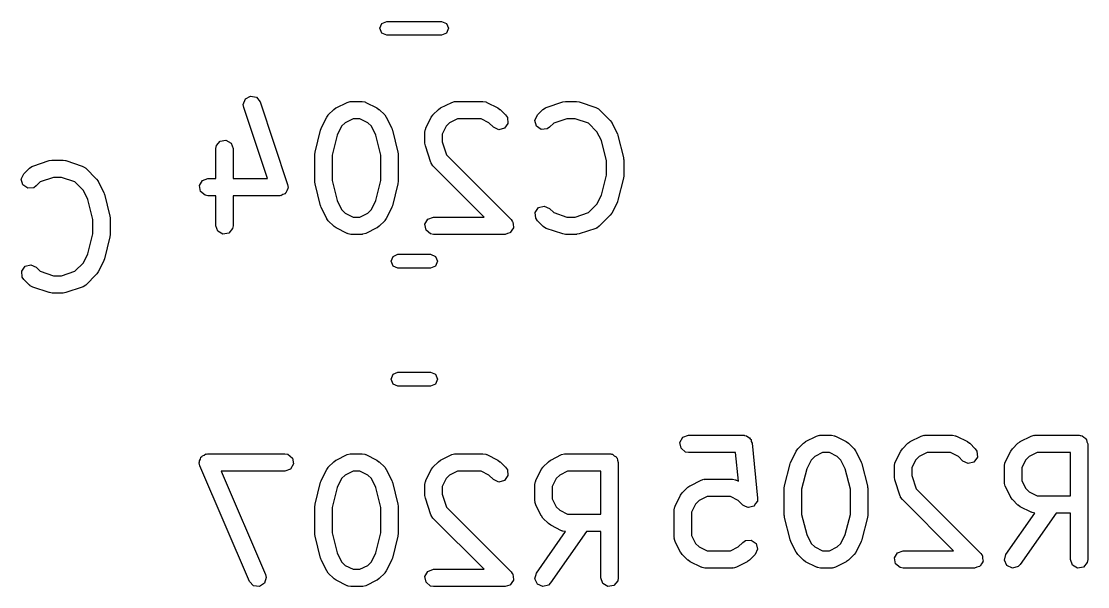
# Model space of a CAD drawing. Extents: x 109 to 192, y -153 to -42.
# Drawn here: x 182.78 to 192.01, y -76.73 to -71.84 of the extents above; entities that cross this region are included whole.
import ezdxf

# ---------------------------------------------------------------- set-up
doc = ezdxf.new("R2010")
doc.units = 0
doc.layers.add('BLACK', color=7, linetype='CONTINUOUS')

msp = doc.modelspace()

# ---------------------------------------------------------------- linework, layer by layer
at = {"layer": 'BLACK', "linetype": 'CONTINUOUS'}
for p, q in [((185.885, -71.8965), (185.902, -71.8541)), ((185.902, -71.9389), (185.885, -71.8965)), ((185.902, -71.8541), (185.945, -71.8365)), ((185.945, -71.8365), (186.419, -71.8365)), ((186.419, -71.8365), (186.462, -71.8541)), ((186.462, -71.8541), (186.479, -71.8965)), ((186.479, -71.8965), (186.462, -71.9389)), ((185.945, -71.9565), (185.902, -71.9389)), ((186.419, -71.9565), (185.945, -71.9565)), ((186.462, -71.9389), (186.419, -71.9565)), ((184.702, -72.5547), (184.721, -72.507)), ((184.721, -72.507), (184.766, -72.4826)), ((184.766, -72.4826), (184.816, -72.4929)), ((184.816, -72.4929), (184.848, -72.533)), ((184.848, -72.533), (185.086, -73.2473)), ((185.506, -72.5849), (185.601, -72.5373)), ((185.601, -72.5373), (185.626, -72.5299)), ((185.626, -72.5299), (185.63, -72.5309)), ((185.63, -72.5309), (185.634, -72.5294)), ((185.634, -72.5294), (185.73, -72.5294)), ((185.73, -72.5294), (185.755, -72.5339)), ((185.755, -72.5339), (185.759, -72.5368)), ((185.759, -72.5368), (185.763, -72.5373)), ((185.763, -72.5373), (185.858, -72.5849)), ((186.41, -72.5849), (186.506, -72.5373)), ((186.506, -72.5373), (186.531, -72.5299)), ((186.531, -72.5299), (186.535, -72.5309)), ((186.535, -72.5309), (186.539, -72.5294)), ((186.539, -72.5294), (186.777, -72.5294)), ((186.777, -72.5294), (186.803, -72.5339)), ((186.803, -72.5339), (186.806, -72.5368)), ((186.806, -72.5368), (186.811, -72.5373)), ((186.811, -72.5373), (186.906, -72.5849)), ((187.325, -72.5808), (187.468, -72.5332)), ((187.468, -72.5332), (187.49, -72.5299)), ((187.49, -72.5299), (187.492, -72.5294)), ((187.492, -72.5294), (187.587, -72.5294)), ((187.587, -72.5294), (187.609, -72.5333)), ((187.609, -72.5333), (187.61, -72.5332)), ((187.61, -72.5332), (187.753, -72.5808)), ((184.706, -72.5805), (184.702, -72.5547)), ((184.911, -73.196), (184.706, -72.5805)), ((185.438, -72.6466), (185.486, -72.599)), ((185.486, -72.599), (185.504, -72.5861)), ((185.504, -72.5861), (185.506, -72.5849)), ((185.858, -72.5849), (185.876, -72.5983)), ((185.876, -72.5983), (185.878, -72.599)), ((185.878, -72.599), (185.926, -72.6466)), ((186.343, -72.6466), (186.391, -72.599)), ((186.391, -72.599), (186.409, -72.5861)), ((186.409, -72.5861), (186.41, -72.5849)), ((186.906, -72.5849), (186.924, -72.5983)), ((186.924, -72.5983), (186.926, -72.599)), ((186.926, -72.599), (186.973, -72.6466)), ((187.248, -72.6466), (187.296, -72.599)), ((187.296, -72.599), (187.317, -72.584)), ((187.317, -72.584), (187.321, -72.5836)), ((187.321, -72.5836), (187.325, -72.5808)), ((187.753, -72.5808), (187.776, -72.5933)), ((187.776, -72.5933), (187.779, -72.5971)), ((187.779, -72.5971), (187.783, -72.599)), ((187.783, -72.599), (187.878, -72.6942)), ((185.377, -72.7613), (185.424, -72.6661)), ((185.424, -72.6661), (185.438, -72.6481)), ((185.438, -72.6481), (185.438, -72.6466)), ((185.584, -72.7136), (185.553, -72.744)), ((185.652, -72.6794), (185.584, -72.7136)), ((185.712, -72.6794), (185.652, -72.6794)), ((185.78, -72.7136), (185.712, -72.6794)), ((185.811, -72.744), (185.78, -72.7136)), ((185.926, -72.6466), (185.938, -72.665)), ((185.938, -72.665), (185.94, -72.6661)), ((185.94, -72.6661), (185.987, -72.7613)), ((186.282, -72.7613), (186.329, -72.6661)), ((186.329, -72.6661), (186.343, -72.6481)), ((186.343, -72.6481), (186.343, -72.6466)), ((186.488, -72.7136), (186.458, -72.744)), ((186.557, -72.6794), (186.488, -72.7136)), ((186.76, -72.6794), (186.557, -72.6794)), ((186.828, -72.7136), (186.76, -72.6794)), ((186.867, -72.7527), (186.828, -72.7136)), ((186.993, -72.719), (186.963, -72.7611)), ((186.973, -72.6466), (186.988, -72.6679)), ((186.988, -72.6679), (186.993, -72.719)), ((187.226, -72.6931), (187.248, -72.6466)), ((187.24, -72.7426), (187.226, -72.6931)), ((187.389, -72.7176), (187.354, -72.7527)), ((187.504, -72.6794), (187.389, -72.7176)), ((187.575, -72.6794), (187.504, -72.6794)), ((187.689, -72.7176), (187.575, -72.6794)), ((187.763, -72.7917), (187.689, -72.7176)), ((187.878, -72.6942), (187.891, -72.7126)), ((187.891, -72.7126), (187.892, -72.7137)), ((187.892, -72.7137), (187.94, -72.8089)), ((185.324, -72.9671), (185.371, -72.7767)), ((185.371, -72.7767), (185.376, -72.7648)), ((185.376, -72.7648), (185.377, -72.7613)), ((185.515, -72.821), (185.471, -72.9946)), ((185.553, -72.744), (185.515, -72.821)), ((185.849, -72.821), (185.811, -72.744)), ((185.893, -72.9946), (185.849, -72.821)), ((185.987, -72.7613), (185.991, -72.7737)), ((185.991, -72.7737), (185.993, -72.7767)), ((185.993, -72.7767), (186.04, -72.9671)), ((186.274, -72.7949), (186.278, -72.7692)), ((186.274, -72.8901), (186.274, -72.7949)), ((186.278, -72.7692), (186.281, -72.7658)), ((186.281, -72.7658), (186.282, -72.7613)), ((186.458, -72.744), (186.424, -72.8126)), ((186.424, -72.8126), (186.424, -72.8779)), ((186.914, -72.7743), (186.867, -72.7527)), ((186.963, -72.7611), (186.914, -72.7743)), ((187.282, -72.7721), (187.24, -72.7426)), ((187.333, -72.7676), (187.282, -72.7721)), ((187.354, -72.7527), (187.333, -72.7676)), ((187.802, -72.8687), (187.763, -72.7917)), ((187.94, -72.8089), (187.943, -72.8213)), ((187.943, -72.8213), (187.945, -72.8243)), ((187.945, -72.8243), (187.993, -73.0148)), ((184.464, -72.9377), (184.469, -72.9121)), ((184.469, -72.9121), (184.502, -72.8728)), ((184.502, -72.8728), (184.552, -72.8639)), ((184.552, -72.8639), (184.597, -72.8895)), ((184.597, -72.8895), (184.614, -72.9377)), ((186.274, -72.8916), (186.274, -72.8901)), ((186.278, -72.9138), (186.274, -72.8916)), ((186.325, -73.0567), (186.278, -72.9138)), ((186.424, -72.8779), (186.462, -72.9924)), ((187.845, -73.0422), (187.802, -72.8687)), ((184.464, -73.196), (184.464, -72.9377)), ((184.614, -72.9377), (184.614, -73.196)), ((185.321, -72.9853), (185.324, -72.9706)), ((185.321, -73.2234), (185.321, -72.9853)), ((185.324, -72.9706), (185.324, -72.9671)), ((185.471, -72.9946), (185.471, -73.2142)), ((185.893, -73.2142), (185.893, -72.9946)), ((186.04, -72.9671), (186.042, -72.9821)), ((186.042, -72.9821), (186.043, -72.9853)), ((186.043, -72.9853), (186.043, -73.2234)), ((186.462, -72.9924), (187.021, -73.5513)), ((182.851, -73.107), (182.872, -73.092)), ((182.872, -73.092), (182.876, -73.0916)), ((182.876, -73.0916), (182.88, -73.0888)), ((182.88, -73.0888), (183.023, -73.0412)), ((183.023, -73.0412), (183.045, -73.0379)), ((183.045, -73.0379), (183.047, -73.0374)), ((183.047, -73.0374), (183.142, -73.0374)), ((183.142, -73.0374), (183.164, -73.0413)), ((183.164, -73.0413), (183.165, -73.0412)), ((183.165, -73.0412), (183.308, -73.0888)), ((183.308, -73.0888), (183.331, -73.1013)), ((183.331, -73.1013), (183.334, -73.1051)), ((186.328, -73.0602), (186.325, -73.0567)), ((186.328, -73.0646), (186.328, -73.0602)), ((186.343, -73.086), (186.328, -73.0646)), ((186.787, -73.5294), (186.343, -73.086)), ((187.845, -73.1666), (187.845, -73.0422)), ((187.993, -73.0148), (187.994, -73.0297)), ((187.994, -73.0297), (187.995, -73.033)), ((187.995, -73.033), (187.995, -73.1758)), ((182.781, -73.2011), (182.803, -73.1546)), ((182.803, -73.1546), (182.851, -73.107)), ((183.059, -73.1874), (182.944, -73.2256)), ((183.13, -73.1874), (183.059, -73.1874)), ((183.244, -73.2256), (183.13, -73.1874)), ((183.334, -73.1051), (183.338, -73.107)), ((183.338, -73.107), (183.433, -73.2022)), ((187.802, -73.3401), (187.845, -73.1666)), ((187.995, -73.1758), (187.992, -73.1906)), ((187.992, -73.1906), (187.993, -73.194)), ((182.795, -73.2506), (182.781, -73.2011)), ((182.837, -73.2801), (182.795, -73.2506)), ((182.888, -73.2756), (182.837, -73.2801)), ((182.909, -73.2607), (182.888, -73.2756)), ((182.944, -73.2256), (182.909, -73.2607)), ((183.318, -73.2997), (183.244, -73.2256)), ((183.433, -73.2022), (183.446, -73.2206)), ((183.446, -73.2206), (183.447, -73.2217)), ((183.447, -73.2217), (183.495, -73.3169)), ((184.322, -73.258), (184.348, -73.2136)), ((184.331, -73.3085), (184.322, -73.258)), ((184.348, -73.2136), (184.396, -73.196)), ((184.396, -73.196), (184.464, -73.196)), ((184.614, -73.196), (184.911, -73.196)), ((185.089, -73.2841), (185.079, -73.3018)), ((185.086, -73.2473), (185.09, -73.2731)), ((185.09, -73.2731), (185.088, -73.2784)), ((185.088, -73.2784), (185.089, -73.2841)), ((185.322, -73.2267), (185.321, -73.2234)), ((185.324, -73.2416), (185.322, -73.2267)), ((185.371, -73.4321), (185.324, -73.2416)), ((185.471, -73.2142), (185.515, -73.3877)), ((185.849, -73.3877), (185.893, -73.2142)), ((186.04, -73.2416), (185.993, -73.4321)), ((186.043, -73.2234), (186.04, -73.2382)), ((186.04, -73.2382), (186.04, -73.2416)), ((187.993, -73.194), (187.945, -73.3845)), ((183.357, -73.3767), (183.318, -73.2997)), ((183.4, -73.5502), (183.357, -73.3767)), ((183.495, -73.3169), (183.498, -73.3293)), ((183.498, -73.3293), (183.5, -73.3323)), ((183.5, -73.3323), (183.548, -73.5228)), ((184.371, -73.3415), (184.331, -73.3085)), ((184.396, -73.346), (184.371, -73.3415)), ((184.464, -73.346), (184.396, -73.346)), ((184.464, -73.6044), (184.464, -73.346)), ((185.015, -73.346), (184.614, -73.346)), ((184.614, -73.346), (184.614, -73.6044)), ((185.021, -73.3441), (185.015, -73.346)), ((185.026, -73.3452), (185.021, -73.3441)), ((185.044, -73.3355), (185.026, -73.3452)), ((185.064, -73.3285), (185.044, -73.3355)), ((185.066, -73.3235), (185.064, -73.3285)), ((185.071, -73.3208), (185.066, -73.3235)), ((185.079, -73.3018), (185.071, -73.3208)), ((187.763, -73.4171), (187.802, -73.3401)), ((185.373, -73.435), (185.371, -73.4321)), ((185.377, -73.4474), (185.373, -73.435)), ((185.424, -73.5427), (185.377, -73.4474)), ((185.515, -73.3877), (185.553, -73.4647)), ((185.553, -73.4647), (185.584, -73.4951)), ((185.78, -73.4951), (185.811, -73.4647)), ((185.811, -73.4647), (185.849, -73.3877)), ((185.987, -73.4474), (185.94, -73.5427)), ((185.988, -73.4439), (185.987, -73.4474)), ((185.993, -73.4321), (185.988, -73.4439)), ((187.229, -73.4897), (187.258, -73.4477)), ((187.258, -73.4477), (187.308, -73.4344)), ((187.308, -73.4344), (187.354, -73.4561)), ((187.354, -73.4561), (187.389, -73.4912)), ((187.689, -73.4912), (187.763, -73.4171)), ((187.94, -73.3998), (187.892, -73.4951)), ((187.945, -73.3845), (187.94, -73.3963)), ((187.94, -73.3963), (187.94, -73.3998)), ((183.4, -73.6746), (183.4, -73.5502)), ((183.548, -73.5228), (183.549, -73.5377)), ((183.549, -73.5377), (183.55, -73.541)), ((183.55, -73.541), (183.55, -73.6838)), ((185.426, -73.5438), (185.424, -73.5427)), ((185.438, -73.5622), (185.426, -73.5438)), ((185.486, -73.6098), (185.438, -73.5622)), ((185.584, -73.4951), (185.652, -73.5294)), ((185.652, -73.5294), (185.712, -73.5294)), ((185.712, -73.5294), (185.78, -73.4951)), ((185.926, -73.5622), (185.878, -73.6098)), ((185.94, -73.5427), (185.926, -73.5607)), ((185.926, -73.5607), (185.926, -73.5622)), ((186.275, -73.5914), (186.3, -73.5469)), ((186.3, -73.5469), (186.349, -73.5294)), ((186.349, -73.5294), (186.787, -73.5294)), ((187.021, -73.5513), (187.03, -73.5648)), ((187.233, -73.5408), (187.229, -73.4897)), ((187.248, -73.5622), (187.233, -73.5408)), ((187.296, -73.6098), (187.248, -73.5622)), ((187.389, -73.4912), (187.504, -73.5294)), ((187.504, -73.5294), (187.575, -73.5294)), ((187.575, -73.5294), (187.689, -73.4912)), ((187.878, -73.5146), (187.783, -73.6098)), ((187.879, -73.5131), (187.878, -73.5146)), ((187.892, -73.4951), (187.879, -73.5131)), ((184.482, -73.6526), (184.464, -73.6044)), ((184.526, -73.6782), (184.482, -73.6526)), ((184.61, -73.63), (184.577, -73.6693)), ((184.614, -73.6044), (184.61, -73.63)), ((185.488, -73.6105), (185.486, -73.6098)), ((185.506, -73.6238), (185.488, -73.6105)), ((185.601, -73.6715), (185.506, -73.6238)), ((185.858, -73.6238), (185.763, -73.6715)), ((185.86, -73.6227), (185.858, -73.6238)), ((185.878, -73.6098), (185.86, -73.6227)), ((186.284, -73.6419), (186.275, -73.5914)), ((186.323, -73.6749), (186.284, -73.6419)), ((187.027, -73.6423), (187.016, -73.6618)), ((187.04, -73.6238), (187.027, -73.6423)), ((187.03, -73.5648), (187.033, -73.5669)), ((187.033, -73.5669), (187.033, -73.5689)), ((187.033, -73.5689), (187.036, -73.5727)), ((187.036, -73.5727), (187.038, -73.5952)), ((187.038, -73.5952), (187.042, -73.6174)), ((187.042, -73.6174), (187.04, -73.6204)), ((187.04, -73.6204), (187.04, -73.6238)), ((187.3, -73.6117), (187.296, -73.6098)), ((187.302, -73.6155), (187.3, -73.6117)), ((187.325, -73.6279), (187.302, -73.6155)), ((187.468, -73.6755), (187.325, -73.6279)), ((187.753, -73.6279), (187.61, -73.6755)), ((187.757, -73.6251), (187.753, -73.6279)), ((187.761, -73.6247), (187.757, -73.6251)), ((187.783, -73.6098), (187.761, -73.6247)), ((183.357, -73.8481), (183.4, -73.6746)), ((183.548, -73.702), (183.5, -73.8925)), ((183.55, -73.6838), (183.547, -73.6986)), ((183.547, -73.6986), (183.548, -73.702)), ((184.577, -73.6693), (184.526, -73.6782)), ((185.605, -73.672), (185.601, -73.6715)), ((185.609, -73.6749), (185.605, -73.672)), ((185.634, -73.6794), (185.609, -73.6749)), ((185.73, -73.6794), (185.634, -73.6794)), ((185.734, -73.6778), (185.73, -73.6794)), ((185.738, -73.6789), (185.734, -73.6778)), ((185.763, -73.6715), (185.738, -73.6789)), ((186.349, -73.6794), (186.323, -73.6749)), ((186.968, -73.6794), (186.349, -73.6794)), ((186.989, -73.6717), (186.968, -73.6794)), ((187.011, -73.6658), (186.989, -73.6717)), ((187.013, -73.663), (187.011, -73.6658)), ((187.016, -73.6618), (187.013, -73.663)), ((187.469, -73.6755), (187.468, -73.6755)), ((187.492, -73.6794), (187.469, -73.6755)), ((187.587, -73.6794), (187.492, -73.6794)), ((187.588, -73.6788), (187.587, -73.6794)), ((187.61, -73.6755), (187.588, -73.6788)), ((183.244, -73.9992), (183.318, -73.9251)), ((183.318, -73.9251), (183.357, -73.8481)), ((183.495, -73.9078), (183.447, -74.0031)), ((183.5, -73.8925), (183.495, -73.9043)), ((183.495, -73.9043), (183.495, -73.9078)), ((185.981, -73.912), (185.999, -73.8696)), ((185.999, -73.9544), (185.981, -73.912)), ((185.999, -73.8696), (186.041, -73.852)), ((186.041, -73.852), (186.323, -73.852)), ((186.323, -73.852), (186.365, -73.8696)), ((186.365, -73.8696), (186.383, -73.912)), ((186.383, -73.912), (186.365, -73.9544)), ((182.784, -73.9977), (182.813, -73.9557)), ((182.788, -74.0488), (182.784, -73.9977)), ((182.813, -73.9557), (182.863, -73.9424)), ((182.863, -73.9424), (182.909, -73.9641)), ((182.909, -73.9641), (182.944, -73.9992)), ((182.944, -73.9992), (183.059, -74.0374)), ((183.13, -74.0374), (183.244, -73.9992)), ((183.433, -74.0226), (183.338, -74.1178)), ((183.434, -74.0211), (183.433, -74.0226)), ((183.447, -74.0031), (183.434, -74.0211)), ((186.041, -73.972), (185.999, -73.9544)), ((186.323, -73.972), (186.041, -73.972)), ((186.365, -73.9544), (186.323, -73.972)), ((182.803, -74.0702), (182.788, -74.0488)), ((182.851, -74.1178), (182.803, -74.0702)), ((183.059, -74.0374), (183.13, -74.0374)), ((182.855, -74.1197), (182.851, -74.1178)), ((182.857, -74.1235), (182.855, -74.1197)), ((182.88, -74.1359), (182.857, -74.1235)), ((183.023, -74.1835), (182.88, -74.1359)), ((183.024, -74.1835), (183.023, -74.1835)), ((183.047, -74.1874), (183.024, -74.1835)), ((183.142, -74.1874), (183.047, -74.1874)), ((183.143, -74.1868), (183.142, -74.1874)), ((183.165, -74.1835), (183.143, -74.1868)), ((183.308, -74.1359), (183.165, -74.1835)), ((183.312, -74.1331), (183.308, -74.1359)), ((183.316, -74.1327), (183.312, -74.1331)), ((183.338, -74.1178), (183.316, -74.1327)), ((185.981, -74.932), (185.999, -74.8896)), ((185.999, -74.9744), (185.981, -74.932)), ((185.999, -74.8896), (186.041, -74.872)), ((186.041, -74.872), (186.323, -74.872)), ((186.323, -74.872), (186.365, -74.8896)), ((186.365, -74.8896), (186.383, -74.932)), ((186.383, -74.932), (186.365, -74.9744)), ((186.041, -74.992), (185.999, -74.9744)), ((186.323, -74.992), (186.041, -74.992)), ((186.365, -74.9744), (186.323, -74.992)), ((188.482, -75.4794), (188.507, -75.4349)), ((188.491, -75.5299), (188.482, -75.4794)), ((188.507, -75.4349), (188.556, -75.4174)), ((188.556, -75.4174), (189.032, -75.4174)), ((189.032, -75.4174), (189.036, -75.4181)), ((189.036, -75.4181), (189.037, -75.4176)), ((189.037, -75.4176), (189.04, -75.4189)), ((189.04, -75.4189), (189.057, -75.4219)), ((189.057, -75.4219), (189.07, -75.4321)), ((189.07, -75.4321), (189.084, -75.4387)), ((189.084, -75.4387), (189.089, -75.4481)), ((189.089, -75.4481), (189.097, -75.4549)), ((189.097, -75.4549), (189.099, -75.4706)), ((189.099, -75.4706), (189.106, -75.4849)), ((189.106, -75.4849), (189.154, -75.9611)), ((189.502, -75.5346), (189.55, -75.487)), ((189.55, -75.487), (189.568, -75.4741)), ((189.568, -75.4741), (189.57, -75.4729)), ((189.57, -75.4729), (189.665, -75.4253)), ((189.665, -75.4253), (189.69, -75.4179)), ((189.69, -75.4179), (189.694, -75.4189)), ((189.694, -75.4189), (189.698, -75.4174)), ((189.698, -75.4174), (189.794, -75.4174)), ((189.794, -75.4174), (189.819, -75.4219)), ((189.819, -75.4219), (189.823, -75.4248)), ((189.823, -75.4248), (189.827, -75.4253)), ((189.827, -75.4253), (189.922, -75.4729)), ((189.922, -75.4729), (189.94, -75.4863)), ((189.94, -75.4863), (189.942, -75.487)), ((189.942, -75.487), (189.99, -75.5346)), ((190.407, -75.5346), (190.455, -75.487)), ((190.455, -75.487), (190.473, -75.4741)), ((190.473, -75.4741), (190.474, -75.4729)), ((190.474, -75.4729), (190.57, -75.4253)), ((190.57, -75.4253), (190.595, -75.4179)), ((190.595, -75.4179), (190.599, -75.4189)), ((190.599, -75.4189), (190.603, -75.4174)), ((190.603, -75.4174), (190.841, -75.4174)), ((190.841, -75.4174), (190.867, -75.4219)), ((190.867, -75.4219), (190.87, -75.4248)), ((190.87, -75.4248), (190.875, -75.4253)), ((190.875, -75.4253), (190.97, -75.4729)), ((190.97, -75.4729), (190.988, -75.4863)), ((190.988, -75.4863), (190.99, -75.487)), ((190.99, -75.487), (191.037, -75.5346)), ((191.36, -75.5346), (191.407, -75.487)), ((191.407, -75.487), (191.426, -75.4741)), ((191.426, -75.4741), (191.427, -75.4729)), ((191.427, -75.4729), (191.522, -75.4253)), ((191.522, -75.4253), (191.547, -75.4179)), ((191.547, -75.4179), (191.551, -75.4189)), ((191.551, -75.4189), (191.556, -75.4174)), ((191.556, -75.4174), (191.936, -75.4174)), ((191.936, -75.4174), (191.946, -75.4191)), ((191.946, -75.4191), (191.95, -75.4185)), ((191.95, -75.4185), (191.952, -75.4202)), ((191.952, -75.4202), (191.962, -75.4219)), ((191.962, -75.4219), (191.977, -75.4344)), ((191.977, -75.4344), (191.994, -75.4442)), ((191.994, -75.4442), (191.996, -75.4505)), ((191.996, -75.4505), (192.001, -75.4549)), ((192.001, -75.4549), (192.005, -75.4741)), ((192.005, -75.4741), (192.011, -75.4924)), ((192.011, -75.4924), (192.011, -76.4924)), ((184.348, -75.5949), (184.365, -75.5889)), ((184.365, -75.5889), (184.379, -75.5794)), ((184.379, -75.5794), (184.388, -75.5804)), ((184.388, -75.5804), (184.396, -75.5774)), ((184.396, -75.5774), (185.063, -75.5774)), ((185.063, -75.5774), (185.089, -75.5819)), ((185.089, -75.5819), (185.128, -75.6149)), ((185.506, -75.6329), (185.601, -75.5853)), ((185.601, -75.5853), (185.626, -75.5779)), ((185.626, -75.5779), (185.63, -75.5789)), ((185.63, -75.5789), (185.634, -75.5774)), ((185.634, -75.5774), (185.73, -75.5774)), ((185.73, -75.5774), (185.755, -75.5819)), ((185.755, -75.5819), (185.759, -75.5848)), ((185.759, -75.5848), (185.763, -75.5853)), ((185.763, -75.5853), (185.858, -75.6329)), ((186.41, -75.6329), (186.506, -75.5853)), ((186.506, -75.5853), (186.531, -75.5779)), ((186.531, -75.5779), (186.535, -75.5789)), ((186.535, -75.5789), (186.539, -75.5774)), ((186.539, -75.5774), (186.777, -75.5774)), ((186.777, -75.5774), (186.803, -75.5819)), ((186.803, -75.5819), (186.806, -75.5848)), ((186.806, -75.5848), (186.811, -75.5853)), ((186.811, -75.5853), (186.906, -75.6329)), ((187.363, -75.6329), (187.458, -75.5853)), ((187.458, -75.5853), (187.483, -75.5779)), ((187.483, -75.5779), (187.487, -75.5789)), ((187.487, -75.5789), (187.492, -75.5774)), ((187.492, -75.5774), (187.872, -75.5774)), ((187.872, -75.5774), (187.882, -75.5791)), ((187.882, -75.5791), (187.885, -75.5785)), ((187.885, -75.5785), (187.888, -75.5802)), ((187.888, -75.5802), (187.898, -75.5819)), ((187.898, -75.5819), (187.913, -75.5944)), ((188.53, -75.5629), (188.491, -75.5299)), ((188.556, -75.5674), (188.53, -75.5629)), ((188.964, -75.5674), (188.556, -75.5674)), ((188.989, -75.8156), (188.964, -75.5674)), ((189.441, -75.6493), (189.488, -75.5541)), ((189.488, -75.5541), (189.502, -75.5361)), ((189.502, -75.5361), (189.502, -75.5346)), ((189.716, -75.5674), (189.648, -75.6016)), ((189.776, -75.5674), (189.716, -75.5674)), ((189.844, -75.6016), (189.776, -75.5674)), ((189.99, -75.5346), (190.002, -75.553)), ((190.002, -75.553), (190.004, -75.5541)), ((190.004, -75.5541), (190.051, -75.6493)), ((190.346, -75.6493), (190.393, -75.5541)), ((190.393, -75.5541), (190.407, -75.5361)), ((190.407, -75.5361), (190.407, -75.5346)), ((190.621, -75.5674), (190.552, -75.6016)), ((190.824, -75.5674), (190.621, -75.5674)), ((190.892, -75.6016), (190.824, -75.5674)), ((191.037, -75.5346), (191.052, -75.5559)), ((191.052, -75.5559), (191.057, -75.607)), ((191.298, -75.6493), (191.346, -75.5541)), ((191.346, -75.5541), (191.359, -75.5361)), ((191.359, -75.5361), (191.36, -75.5346)), ((191.573, -75.5674), (191.505, -75.6016)), ((191.861, -75.5674), (191.573, -75.5674)), ((191.861, -75.9412), (191.861, -75.5674)), ((184.321, -75.6566), (184.324, -75.6481)), ((184.327, -75.6819), (184.321, -75.6566)), ((184.322, -75.6394), (184.331, -75.6242)), ((184.324, -75.6481), (184.322, -75.6394)), ((184.756, -76.6819), (184.327, -75.6819)), ((184.331, -75.6242), (184.336, -75.6075)), ((184.336, -75.6075), (184.344, -75.6026)), ((184.344, -75.6026), (184.348, -75.5949)), ((185.137, -75.6654), (185.111, -75.7098)), ((185.128, -75.6149), (185.137, -75.6654)), ((185.438, -75.6946), (185.486, -75.647)), ((185.486, -75.647), (185.504, -75.6341)), ((185.504, -75.6341), (185.506, -75.6329)), ((185.858, -75.6329), (185.876, -75.6463)), ((185.876, -75.6463), (185.878, -75.647)), ((185.878, -75.647), (185.926, -75.6946)), ((186.343, -75.6946), (186.391, -75.647)), ((186.391, -75.647), (186.409, -75.6341)), ((186.409, -75.6341), (186.41, -75.6329)), ((186.906, -75.6329), (186.924, -75.6463)), ((186.924, -75.6463), (186.926, -75.647)), ((186.926, -75.647), (186.973, -75.6946)), ((187.296, -75.6946), (187.343, -75.647)), ((187.343, -75.647), (187.362, -75.6341)), ((187.362, -75.6341), (187.363, -75.6329)), ((187.913, -75.5944), (187.93, -75.6042)), ((187.93, -75.6042), (187.932, -75.6105)), ((187.932, -75.6105), (187.937, -75.6149)), ((187.937, -75.6149), (187.941, -75.6341)), ((187.941, -75.6341), (187.947, -75.6524)), ((187.947, -75.6524), (187.947, -76.6524)), ((189.388, -75.8551), (189.435, -75.6647)), ((189.435, -75.6647), (189.44, -75.6528)), ((189.44, -75.6528), (189.441, -75.6493)), ((189.617, -75.632), (189.579, -75.709)), ((189.648, -75.6016), (189.617, -75.632)), ((189.875, -75.632), (189.844, -75.6016)), ((189.913, -75.709), (189.875, -75.632)), ((190.051, -75.6493), (190.055, -75.6617)), ((190.055, -75.6617), (190.057, -75.6647)), ((190.057, -75.6647), (190.104, -75.8551)), ((190.338, -75.6829), (190.342, -75.6572)), ((190.338, -75.7781), (190.338, -75.6829)), ((190.342, -75.6572), (190.345, -75.6538)), ((190.345, -75.6538), (190.346, -75.6493)), ((190.522, -75.632), (190.488, -75.7006)), ((190.552, -75.6016), (190.522, -75.632)), ((190.931, -75.6407), (190.892, -75.6016)), ((190.978, -75.6623), (190.931, -75.6407)), ((191.027, -75.6491), (190.978, -75.6623)), ((191.057, -75.607), (191.027, -75.6491)), ((191.29, -75.6829), (191.295, -75.6572)), ((191.29, -75.8257), (191.29, -75.6829)), ((191.295, -75.6572), (191.297, -75.6538)), ((191.297, -75.6538), (191.298, -75.6493)), ((191.474, -75.632), (191.44, -75.7006)), ((191.505, -75.6016), (191.474, -75.632)), ((185.063, -75.7274), (184.51, -75.7274)), ((184.51, -75.7274), (184.894, -76.6228)), ((185.111, -75.7098), (185.063, -75.7274)), ((185.377, -75.8093), (185.424, -75.7141)), ((185.424, -75.7141), (185.438, -75.6961)), ((185.438, -75.6961), (185.438, -75.6946)), ((185.584, -75.7616), (185.553, -75.792)), ((185.652, -75.7274), (185.584, -75.7616)), ((185.712, -75.7274), (185.652, -75.7274)), ((185.78, -75.7616), (185.712, -75.7274)), ((185.811, -75.792), (185.78, -75.7616)), ((185.926, -75.6946), (185.938, -75.713)), ((185.938, -75.713), (185.94, -75.7141)), ((185.94, -75.7141), (185.987, -75.8093)), ((186.282, -75.8093), (186.329, -75.7141)), ((186.329, -75.7141), (186.343, -75.6961)), ((186.343, -75.6961), (186.343, -75.6946)), ((186.488, -75.7616), (186.458, -75.792)), ((186.557, -75.7274), (186.488, -75.7616)), ((186.76, -75.7274), (186.557, -75.7274)), ((186.828, -75.7616), (186.76, -75.7274)), ((186.867, -75.8007), (186.828, -75.7616)), ((186.993, -75.767), (186.963, -75.8091)), ((186.973, -75.6946), (186.988, -75.7159)), ((186.988, -75.7159), (186.993, -75.767)), ((187.234, -75.8093), (187.282, -75.7141)), ((187.282, -75.7141), (187.295, -75.6961)), ((187.295, -75.6961), (187.296, -75.6946)), ((187.441, -75.7616), (187.41, -75.792)), ((187.509, -75.7274), (187.441, -75.7616)), ((187.797, -75.7274), (187.509, -75.7274)), ((187.797, -76.1012), (187.797, -75.7274)), ((189.579, -75.709), (189.535, -75.8826)), ((189.957, -75.8826), (189.913, -75.709)), ((190.338, -75.7796), (190.338, -75.7781)), ((190.488, -75.7006), (190.488, -75.7659)), ((190.488, -75.7659), (190.526, -75.8804)), ((191.44, -75.7006), (191.44, -75.808)), ((185.324, -76.0151), (185.371, -75.8247)), ((185.371, -75.8247), (185.376, -75.8128)), ((185.376, -75.8128), (185.377, -75.8093)), ((185.515, -75.869), (185.471, -76.0426)), ((185.553, -75.792), (185.515, -75.869)), ((185.849, -75.869), (185.811, -75.792)), ((185.893, -76.0426), (185.849, -75.869)), ((185.987, -75.8093), (185.991, -75.8217)), ((185.991, -75.8217), (185.993, -75.8247)), ((185.993, -75.8247), (186.04, -76.0151)), ((186.274, -75.8429), (186.278, -75.8172)), ((186.274, -75.9381), (186.274, -75.8429)), ((186.278, -75.8172), (186.281, -75.8138)), ((186.281, -75.8138), (186.282, -75.8093)), ((186.458, -75.792), (186.424, -75.8606)), ((186.424, -75.8606), (186.424, -75.9259)), ((186.914, -75.8223), (186.867, -75.8007)), ((186.963, -75.8091), (186.914, -75.8223)), ((187.226, -75.8429), (187.231, -75.8172)), ((187.226, -75.9857), (187.226, -75.8429)), ((187.231, -75.8172), (187.233, -75.8138)), ((187.233, -75.8138), (187.234, -75.8093)), ((187.41, -75.792), (187.376, -75.8606)), ((187.376, -75.8606), (187.376, -75.968)), ((188.502, -75.9155), (188.55, -75.8679)), ((188.55, -75.8679), (188.568, -75.8551)), ((188.568, -75.8551), (188.57, -75.8539)), ((188.57, -75.8539), (188.665, -75.8063)), ((188.665, -75.8063), (188.69, -75.7988)), ((188.69, -75.7988), (188.694, -75.7999)), ((188.694, -75.7999), (188.698, -75.7983)), ((188.698, -75.7983), (188.936, -75.7983)), ((188.936, -75.7983), (188.962, -75.8029)), ((188.962, -75.8029), (188.966, -75.8057)), ((188.966, -75.8057), (188.97, -75.8063)), ((188.97, -75.8063), (188.989, -75.8156)), ((189.385, -75.8733), (189.388, -75.8586)), ((189.388, -75.8586), (189.388, -75.8551)), ((190.104, -75.8551), (190.106, -75.8701)), ((190.106, -75.8701), (190.107, -75.8733)), ((190.342, -75.8018), (190.338, -75.7796)), ((190.389, -75.9447), (190.342, -75.8018)), ((191.292, -75.8299), (191.29, -75.8257)), ((191.291, -75.8343), (191.292, -75.8299)), ((191.298, -75.8593), (191.291, -75.8343)), ((191.346, -75.9545), (191.298, -75.8593)), ((191.44, -75.808), (191.474, -75.8765)), ((186.274, -75.9396), (186.274, -75.9381)), ((186.278, -75.9618), (186.274, -75.9396)), ((186.325, -76.1047), (186.278, -75.9618)), ((186.424, -75.9259), (186.462, -76.0404)), ((188.441, -76.0303), (188.488, -75.935)), ((188.488, -75.935), (188.502, -75.917)), ((188.502, -75.917), (188.502, -75.9155)), ((188.716, -75.9483), (188.648, -75.9826)), ((188.919, -75.9483), (188.716, -75.9483)), ((188.987, -75.9826), (188.919, -75.9483)), ((189.154, -75.9611), (189.152, -75.9871)), ((189.385, -76.1114), (189.385, -75.8733)), ((189.535, -75.8826), (189.535, -76.1022)), ((189.957, -76.1022), (189.957, -75.8826)), ((190.107, -75.8733), (190.107, -76.1114)), ((190.392, -75.9482), (190.389, -75.9447)), ((190.392, -75.9526), (190.392, -75.9482)), ((190.407, -75.974), (190.392, -75.9526)), ((190.526, -75.8804), (191.085, -76.4393)), ((191.347, -75.9556), (191.346, -75.9545)), ((191.36, -75.974), (191.347, -75.9556)), ((191.474, -75.8765), (191.505, -75.9069)), ((191.505, -75.9069), (191.573, -75.9412)), ((191.573, -75.9412), (191.861, -75.9412)), ((185.321, -76.0333), (185.324, -76.0186)), ((185.321, -76.2714), (185.321, -76.0333)), ((185.324, -76.0186), (185.324, -76.0151)), ((185.471, -76.0426), (185.471, -76.2622)), ((185.893, -76.2622), (185.893, -76.0426)), ((186.04, -76.0151), (186.042, -76.0301)), ((186.042, -76.0301), (186.043, -76.0333)), ((186.043, -76.0333), (186.043, -76.2714)), ((186.462, -76.0404), (187.021, -76.5993)), ((187.228, -75.9899), (187.226, -75.9857)), ((187.227, -75.9943), (187.228, -75.9899)), ((187.234, -76.0193), (187.227, -75.9943)), ((187.282, -76.1145), (187.234, -76.0193)), ((187.376, -75.968), (187.41, -76.0365)), ((187.41, -76.0365), (187.441, -76.0669)), ((188.433, -76.0638), (188.437, -76.0382)), ((188.437, -76.0382), (188.44, -76.0347)), ((188.44, -76.0347), (188.441, -76.0303)), ((188.617, -76.013), (188.583, -76.0815)), ((188.648, -75.9826), (188.617, -76.013)), ((189.026, -76.0216), (188.987, -75.9826)), ((189.027, -76.0218), (189.026, -76.0216)), ((189.027, -76.0223), (189.027, -76.0218)), ((189.05, -76.0326), (189.027, -76.0223)), ((189.073, -76.0433), (189.05, -76.0326)), ((189.074, -76.0434), (189.073, -76.0432)), ((189.073, -76.0432), (189.073, -76.0433)), ((189.098, -76.0365), (189.074, -76.0434)), ((189.122, -76.03), (189.098, -76.0365)), ((189.123, -76.0296), (189.122, -76.03)), ((189.137, -76.0086), (189.123, -76.0295)), ((189.123, -76.0295), (189.123, -76.0296)), ((189.152, -75.988), (189.137, -76.0086)), ((189.152, -75.9871), (189.152, -75.9875)), ((189.152, -75.9875), (189.152, -75.988)), ((190.851, -76.4174), (190.407, -75.974)), ((191.407, -76.0216), (191.36, -75.974)), ((191.409, -76.0223), (191.407, -76.0216)), ((191.427, -76.0357), (191.409, -76.0223)), ((191.522, -76.0833), (191.427, -76.0357)), ((186.328, -76.1082), (186.325, -76.1047)), ((186.328, -76.1126), (186.328, -76.1082)), ((186.343, -76.134), (186.328, -76.1126)), ((186.787, -76.5774), (186.343, -76.134)), ((187.283, -76.1156), (187.282, -76.1145)), ((187.296, -76.134), (187.283, -76.1156)), ((187.343, -76.1816), (187.296, -76.134)), ((187.441, -76.0669), (187.509, -76.1012)), ((187.509, -76.1012), (187.797, -76.1012)), ((188.433, -76.3019), (188.433, -76.0638)), ((188.583, -76.0815), (188.583, -76.2842)), ((189.386, -76.1147), (189.385, -76.1114)), ((189.388, -76.1296), (189.386, -76.1147)), ((189.435, -76.3201), (189.388, -76.1296)), ((189.535, -76.1022), (189.579, -76.2757)), ((189.913, -76.2757), (189.957, -76.1022)), ((190.104, -76.1296), (190.057, -76.3201)), ((190.107, -76.1114), (190.104, -76.1262)), ((190.104, -76.1262), (190.104, -76.1296)), ((191.304, -76.4494), (191.554, -76.091)), ((191.737, -76.0912), (191.426, -76.5354)), ((191.526, -76.0838), (191.522, -76.0833)), ((191.53, -76.0867), (191.526, -76.0838)), ((191.554, -76.091), (191.53, -76.0867)), ((191.861, -76.0912), (191.737, -76.0912)), ((191.861, -76.4924), (191.861, -76.0912)), ((187.345, -76.1823), (187.343, -76.1816)), ((187.363, -76.1957), (187.345, -76.1823)), ((187.458, -76.2433), (187.363, -76.1957)), ((185.322, -76.2747), (185.321, -76.2714)), ((185.324, -76.2896), (185.322, -76.2747)), ((185.371, -76.4801), (185.324, -76.2896)), ((185.471, -76.2622), (185.515, -76.4357)), ((185.849, -76.4357), (185.893, -76.2622)), ((186.04, -76.2896), (185.993, -76.4801)), ((186.043, -76.2714), (186.04, -76.2862)), ((186.04, -76.2862), (186.04, -76.2896)), ((187.24, -76.6094), (187.49, -76.251)), ((187.673, -76.2512), (187.362, -76.6954)), ((187.462, -76.2438), (187.458, -76.2433)), ((187.466, -76.2467), (187.462, -76.2438)), ((187.49, -76.251), (187.466, -76.2467)), ((187.797, -76.2512), (187.673, -76.2512)), ((187.797, -76.6524), (187.797, -76.2512)), ((188.434, -76.3061), (188.433, -76.3019)), ((188.433, -76.3105), (188.434, -76.3061)), ((188.441, -76.3354), (188.433, -76.3105)), ((188.583, -76.2842), (188.617, -76.3527)), ((189.026, -76.3441), (189.048, -76.3292)), ((189.048, -76.3292), (189.099, -76.3247)), ((189.099, -76.3247), (189.141, -76.3541)), ((189.437, -76.323), (189.435, -76.3201)), ((189.441, -76.3354), (189.437, -76.323)), ((189.579, -76.2757), (189.617, -76.3527)), ((189.875, -76.3527), (189.913, -76.2757)), ((190.052, -76.3319), (190.051, -76.3354)), ((190.057, -76.3201), (190.052, -76.3319)), ((188.488, -76.4307), (188.441, -76.3354)), ((188.617, -76.3527), (188.648, -76.3831)), ((188.648, -76.3831), (188.716, -76.4174)), ((188.716, -76.4174), (188.919, -76.4174)), ((188.919, -76.4174), (188.987, -76.3831)), ((188.987, -76.3831), (189.026, -76.3441)), ((189.154, -76.4037), (189.132, -76.4502)), ((189.141, -76.3541), (189.154, -76.4037)), ((189.488, -76.4307), (189.441, -76.3354)), ((189.617, -76.3527), (189.648, -76.3831)), ((189.648, -76.3831), (189.716, -76.4174)), ((189.716, -76.4174), (189.776, -76.4174)), ((189.776, -76.4174), (189.844, -76.3831)), ((189.844, -76.3831), (189.875, -76.3527)), ((190.051, -76.3354), (190.004, -76.4307)), ((190.364, -76.4349), (190.413, -76.4174)), ((190.413, -76.4174), (190.851, -76.4174)), ((185.373, -76.483), (185.371, -76.4801)), ((185.377, -76.4954), (185.373, -76.483)), ((185.424, -76.5907), (185.377, -76.4954)), ((185.515, -76.4357), (185.553, -76.5127)), ((185.553, -76.5127), (185.584, -76.5431)), ((185.78, -76.5431), (185.811, -76.5127)), ((185.811, -76.5127), (185.849, -76.4357)), ((185.987, -76.4954), (185.94, -76.5907)), ((185.988, -76.4919), (185.987, -76.4954)), ((185.993, -76.4801), (185.988, -76.4919)), ((188.49, -76.4318), (188.488, -76.4307)), ((188.502, -76.4502), (188.49, -76.4318)), ((188.55, -76.4978), (188.502, -76.4502)), ((188.552, -76.4985), (188.55, -76.4978)), ((188.57, -76.5118), (188.552, -76.4985)), ((188.665, -76.5595), (188.57, -76.5118)), ((189.065, -76.5118), (188.97, -76.5595)), ((189.066, -76.5107), (189.065, -76.5118)), ((189.085, -76.4978), (189.066, -76.5107)), ((189.132, -76.4502), (189.085, -76.4978)), ((189.49, -76.4318), (189.488, -76.4307)), ((189.502, -76.4502), (189.49, -76.4318)), ((189.55, -76.4978), (189.502, -76.4502)), ((189.552, -76.4985), (189.55, -76.4978)), ((189.57, -76.5118), (189.552, -76.4985)), ((189.665, -76.5595), (189.57, -76.5118)), ((189.922, -76.5118), (189.827, -76.5595)), ((189.924, -76.5107), (189.922, -76.5118)), ((189.942, -76.4978), (189.924, -76.5107)), ((189.99, -76.4502), (189.942, -76.4978)), ((190.004, -76.4307), (189.99, -76.4487)), ((189.99, -76.4487), (189.99, -76.4502)), ((190.339, -76.4794), (190.364, -76.4349)), ((190.348, -76.5299), (190.339, -76.4794)), ((191.085, -76.4393), (191.094, -76.4528)), ((191.104, -76.5118), (191.091, -76.5303)), ((191.094, -76.4528), (191.097, -76.4549)), ((191.097, -76.4549), (191.097, -76.4569)), ((191.097, -76.4569), (191.1, -76.4607)), ((191.1, -76.4607), (191.102, -76.4832)), ((191.102, -76.4832), (191.106, -76.5054)), ((191.106, -76.5054), (191.104, -76.5084)), ((191.104, -76.5084), (191.104, -76.5118)), ((191.29, -76.4989), (191.304, -76.4494)), ((191.312, -76.5454), (191.29, -76.4989)), ((191.879, -76.5406), (191.861, -76.4924)), ((192.011, -76.4924), (192.007, -76.518)), ((185.426, -76.5918), (185.424, -76.5907)), ((185.438, -76.6102), (185.426, -76.5918)), ((185.584, -76.5431), (185.652, -76.5774)), ((185.652, -76.5774), (185.712, -76.5774)), ((185.712, -76.5774), (185.78, -76.5431)), ((185.94, -76.5907), (185.926, -76.6087)), ((185.926, -76.6087), (185.926, -76.6102)), ((186.275, -76.6394), (186.3, -76.5949)), ((186.3, -76.5949), (186.349, -76.5774)), ((186.349, -76.5774), (186.787, -76.5774)), ((187.021, -76.5993), (187.03, -76.6128)), ((188.669, -76.56), (188.665, -76.5595)), ((188.673, -76.5629), (188.669, -76.56)), ((188.698, -76.5674), (188.673, -76.5629)), ((188.936, -76.5674), (188.698, -76.5674)), ((188.941, -76.5658), (188.936, -76.5674)), ((188.945, -76.5669), (188.941, -76.5658)), ((188.97, -76.5595), (188.945, -76.5669)), ((189.669, -76.56), (189.665, -76.5595)), ((189.673, -76.5629), (189.669, -76.56)), ((189.698, -76.5674), (189.673, -76.5629)), ((189.794, -76.5674), (189.698, -76.5674)), ((189.798, -76.5658), (189.794, -76.5674)), ((189.802, -76.5669), (189.798, -76.5658)), ((189.827, -76.5595), (189.802, -76.5669)), ((190.387, -76.5629), (190.348, -76.5299)), ((190.413, -76.5674), (190.387, -76.5629)), ((191.032, -76.5674), (190.413, -76.5674)), ((191.053, -76.5597), (191.032, -76.5674)), ((191.075, -76.5538), (191.053, -76.5597)), ((191.077, -76.551), (191.075, -76.5538)), ((191.08, -76.5498), (191.077, -76.551)), ((191.091, -76.5303), (191.08, -76.5498)), ((191.359, -76.5671), (191.312, -76.5454)), ((191.408, -76.5538), (191.359, -76.5671)), ((191.426, -76.5354), (191.408, -76.5538)), ((191.923, -76.5662), (191.879, -76.5406)), ((191.974, -76.5573), (191.923, -76.5662)), ((192.007, -76.518), (191.974, -76.5573)), ((184.791, -76.7193), (184.756, -76.6819)), ((184.885, -76.6973), (184.842, -76.7254)), ((184.9, -76.6482), (184.885, -76.6973)), ((184.894, -76.6228), (184.9, -76.6482)), ((185.486, -76.6578), (185.438, -76.6102)), ((185.488, -76.6585), (185.486, -76.6578)), ((185.506, -76.6718), (185.488, -76.6585)), ((185.601, -76.7195), (185.506, -76.6718)), ((185.858, -76.6718), (185.763, -76.7195)), ((185.86, -76.6707), (185.858, -76.6718)), ((185.878, -76.6578), (185.86, -76.6707)), ((185.926, -76.6102), (185.878, -76.6578)), ((186.284, -76.6899), (186.275, -76.6394)), ((186.323, -76.7229), (186.284, -76.6899)), ((187.027, -76.6903), (187.016, -76.7098)), ((187.04, -76.6718), (187.027, -76.6903)), ((187.03, -76.6128), (187.033, -76.6149)), ((187.033, -76.6149), (187.033, -76.6169)), ((187.033, -76.6169), (187.036, -76.6207)), ((187.036, -76.6207), (187.038, -76.6432)), ((187.038, -76.6432), (187.042, -76.6654)), ((187.042, -76.6654), (187.04, -76.6684)), ((187.04, -76.6684), (187.04, -76.6718)), ((187.226, -76.6589), (187.24, -76.6094)), ((187.248, -76.7054), (187.226, -76.6589)), ((187.362, -76.6954), (187.344, -76.7138)), ((187.815, -76.7006), (187.797, -76.6524)), ((187.859, -76.7262), (187.815, -76.7006)), ((187.943, -76.678), (187.91, -76.7173)), ((187.947, -76.6524), (187.943, -76.678)), ((184.842, -76.7254), (184.791, -76.7193)), ((185.605, -76.72), (185.601, -76.7195)), ((185.609, -76.7229), (185.605, -76.72)), ((185.634, -76.7274), (185.609, -76.7229)), ((185.73, -76.7274), (185.634, -76.7274)), ((185.734, -76.7258), (185.73, -76.7274)), ((185.738, -76.7269), (185.734, -76.7258)), ((185.763, -76.7195), (185.738, -76.7269)), ((186.349, -76.7274), (186.323, -76.7229)), ((186.968, -76.7274), (186.349, -76.7274)), ((186.989, -76.7197), (186.968, -76.7274)), ((187.011, -76.7138), (186.989, -76.7197)), ((187.013, -76.711), (187.011, -76.7138)), ((187.016, -76.7098), (187.013, -76.711)), ((187.295, -76.7271), (187.248, -76.7054)), ((187.344, -76.7138), (187.295, -76.7271)), ((187.91, -76.7173), (187.859, -76.7262))]:
    msp.add_line(p, q, dxfattribs=at)

doc.saveas('drawing.dxf')
